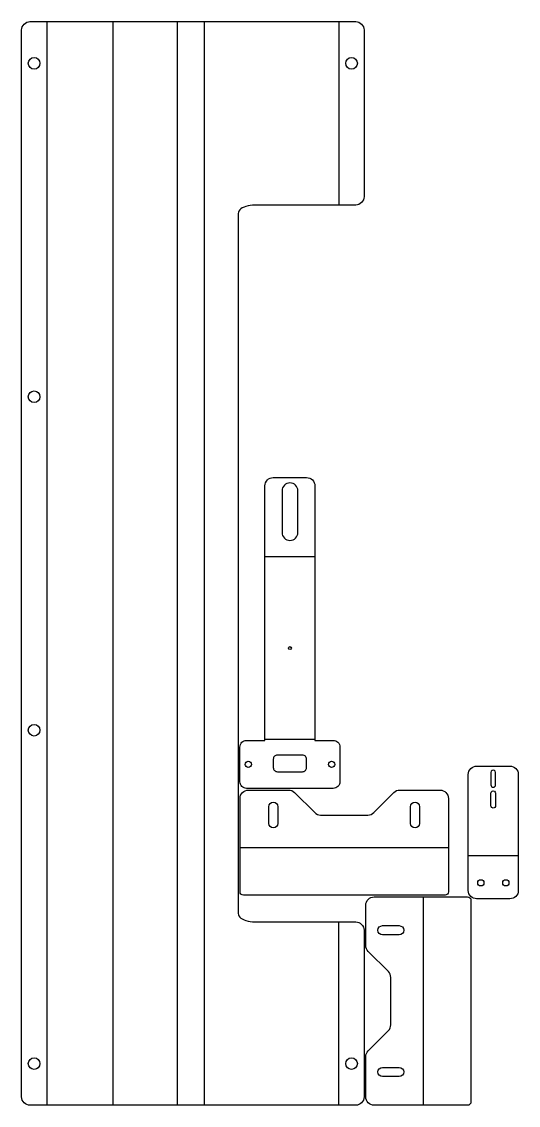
# Model space of a CAD drawing. Extents: x 1101 to 1697, y 2441 to 3741.
import ezdxf

# ---------------------------------------------------------------- set-up
doc = ezdxf.new("R2010")
doc.units = 0

# ---------------------------------------------------------------- blocks, each defined once
blk = doc.blocks.new('Part1134183647', base_point=(-72, -125))
at = {"layer": '1'}
for points in [[(54.2, 121), (54.2, -121, -0.414214), (50.2, -125), (-62, -125, -0.414214), (-72, -115), (-72, -66.6, -0.198912), (-69.1, -59.6), (-44.9, -35.4, 0.198912), (-42, -28.4), (-42, 28.4, 0.198912), (-44.9, 35.4), (-69.1, 59.6, -0.198912), (-72, 66.6), (-72, 115, -0.414214), (-62, 125), (50.2, 125, -0.414214)], [(-32, 90.5, -1), (-32, 79.5), (-52, 79.5, -1), (-52, 90.5)], [(-32, -79.5, -1), (-32, -90.5), (-52, -90.5, -1), (-52, -79.5)]]:
    blk.add_lwpolyline(points, format="xyb", close=True, dxfattribs=at)
at = {"layer": '2'}
blk.add_line((-2.9, -125), (-2.9, 125), dxfattribs=at)
blk = doc.blocks.new('Part143333986', base_point=(-72, -125))
at = {"layer": '1'}
for points in [[(54.2, 121), (54.2, -121, -0.414214), (50.2, -125), (-62, -125, -0.414214), (-72, -115), (-72, -66.6, -0.198912), (-69.1, -59.6), (-44.9, -35.4, 0.198912), (-42, -28.4), (-42, 28.4, 0.198912), (-44.9, 35.4), (-69.1, 59.6, -0.198912), (-72, 66.6), (-72, 115, -0.414214), (-62, 125), (50.2, 125, -0.414214)], [(-32, 90.5, -1), (-32, 79.5), (-52, 79.5, -1), (-52, 90.5)], [(-32, -79.5, -1), (-32, -90.5), (-52, -90.5, -1), (-52, -79.5)]]:
    blk.add_lwpolyline(points, format="xyb", close=True, dxfattribs=at)
at = {"layer": '2'}
blk.add_line((-2.9, -125), (-2.9, 125), dxfattribs=at)
blk = doc.blocks.new('Part2059947437', base_point=(-110, -30))
at = {"layer": '1'}
for points in [[(49.2, 20), (49.2, -20, -0.414214), (39.2, -30), (-100, -30, -0.414214), (-110, -20), (-110, 20, -0.414214), (-100, 30), (39.2, 30, -0.414214)], [(-87.5, 2.8), (-102.5, 2.8, 1), (-102.5, -2.8), (-87.5, -2.8, 1)], [(-62.5, 2.8, -1), (-62.5, -2.8), (-77.5, -2.8, -1), (-77.5, 2.8)]]:
    blk.add_lwpolyline(points, format="xyb", close=True, dxfattribs=at)
for centre in [(30, 15), (30, -15)]:
    blk.add_circle(centre, 3.75, dxfattribs=at)
at = {"layer": '2'}
blk.add_line((-2.9, -30), (-2.9, 30), dxfattribs=at)
blk = doc.blocks.new('Part1332383726', base_point=(-60, -58.1))
at = {"layer": '1'}
for points in [[(60, -8.5), (60, -50.1, -0.414214), (52, -58.1), (-52, -58.1, -0.414214), (-60, -50.1), (-60, -8.5, -0.414214), (-52, -0.5), (-30, -0.5), (-30, 304.8, -0.414214), (-20, 314.8), (20, 314.8, -0.414214), (30, 304.8), (30, -0.5), (52, -0.5, -0.414214)], [(9.5, 298.8, 1), (-9.5, 298.8), (-9.5, 248.8, 1), (9.5, 248.8)], [(20, -23.1, 0.414214), (15, -18.1), (-15, -18.1, 0.414214), (-20, -23.1), (-20, -33.1, 0.414214), (-15, -38.1), (15, -38.1, 0.414214), (20, -33.1)]]:
    blk.add_lwpolyline(points, format="xyb", close=True, dxfattribs=at)
for centre, radius in [((0, 110.2), 1.75), ((-50, -29.3), 3.75), ((50, -29.3), 3.75)]:
    blk.add_circle(centre, radius, dxfattribs=at)
at = {"layer": '2'}
for p, q in [((30, 219.5), (-30, 219.5)), ((-30, 0.9), (30, 0.9))]:
    blk.add_line(p, q, dxfattribs=at)
blk = doc.blocks.new('Part', base_point=(-650, -214.1))
at = {"layer": '1'}
blk.add_lwpolyline([(650, 186.7), (650, -204.1, -0.414214), (640, -214.1), (-640, -214.1, -0.414214), (-650, -204.1), (-650, 186.7, -0.414214), (-640, 196.7), (-440, 196.7, -0.414214), (-430, 186.7), (-430, 65.8), (-429.9, 62.9), (-429.6, 60.1), (-429.1, 57.5), (-428.4, 55), (-427.6, 52.7), (-426.5, 50.6), (-425.4, 48.9), (-424.2, 47.6), (-422.8, 46.6), (-421.4, 46), (-420, 45.8), (420, 45.8), (421.4, 46), (422.8, 46.6), (424.2, 47.6), (425.4, 48.9), (426.5, 50.6), (427.6, 52.7), (428.4, 55), (429.1, 57.5), (429.6, 60.1), (429.9, 62.9), (430, 65.8), (430, 186.7, -0.414214), (440, 196.7), (640, 196.7, -0.414214)], format="xyb", close=True, dxfattribs=at)
for centre in [(-600, 181.7), (600, 181.7), (-600, -199.1), (-200, -199.1), (200, -199.1), (600, -199.1)]:
    blk.add_circle(centre, 7, dxfattribs=at)
at = {"layer": '2'}
for p, q in [((-650, 166.3), (-430, 166.3)), ((650, 166.3), (430, 166.3)), ((650, 5.3), (-650, 5.3)), ((-650, -27.5), (650, -27.5)), ((650, -104.1), (-650, -104.1)), ((-650, -183.8), (650, -183.8))]:
    blk.add_line(p, q, dxfattribs=at)

msp = doc.modelspace()

# ---------------------------------------------------------------- block references
at = {"layer": '1', "rotation": 269.999999977959}
for name, p in [('Part', (1101, 3741.3)), ('Part2059947437', (1636.9, 2848.2)), ('Part143333986', (1363, 2819.5))]:
    msp.add_blockref(name, p, dxfattribs=at)
at = {"layer": '1'}
for name, p in [('Part1332383726', (1362.9, 2821.5)), ('Part1134183647', (1513.9, 2441.3))]:
    msp.add_blockref(name, p, dxfattribs=at)

doc.saveas('drawing.dxf')
